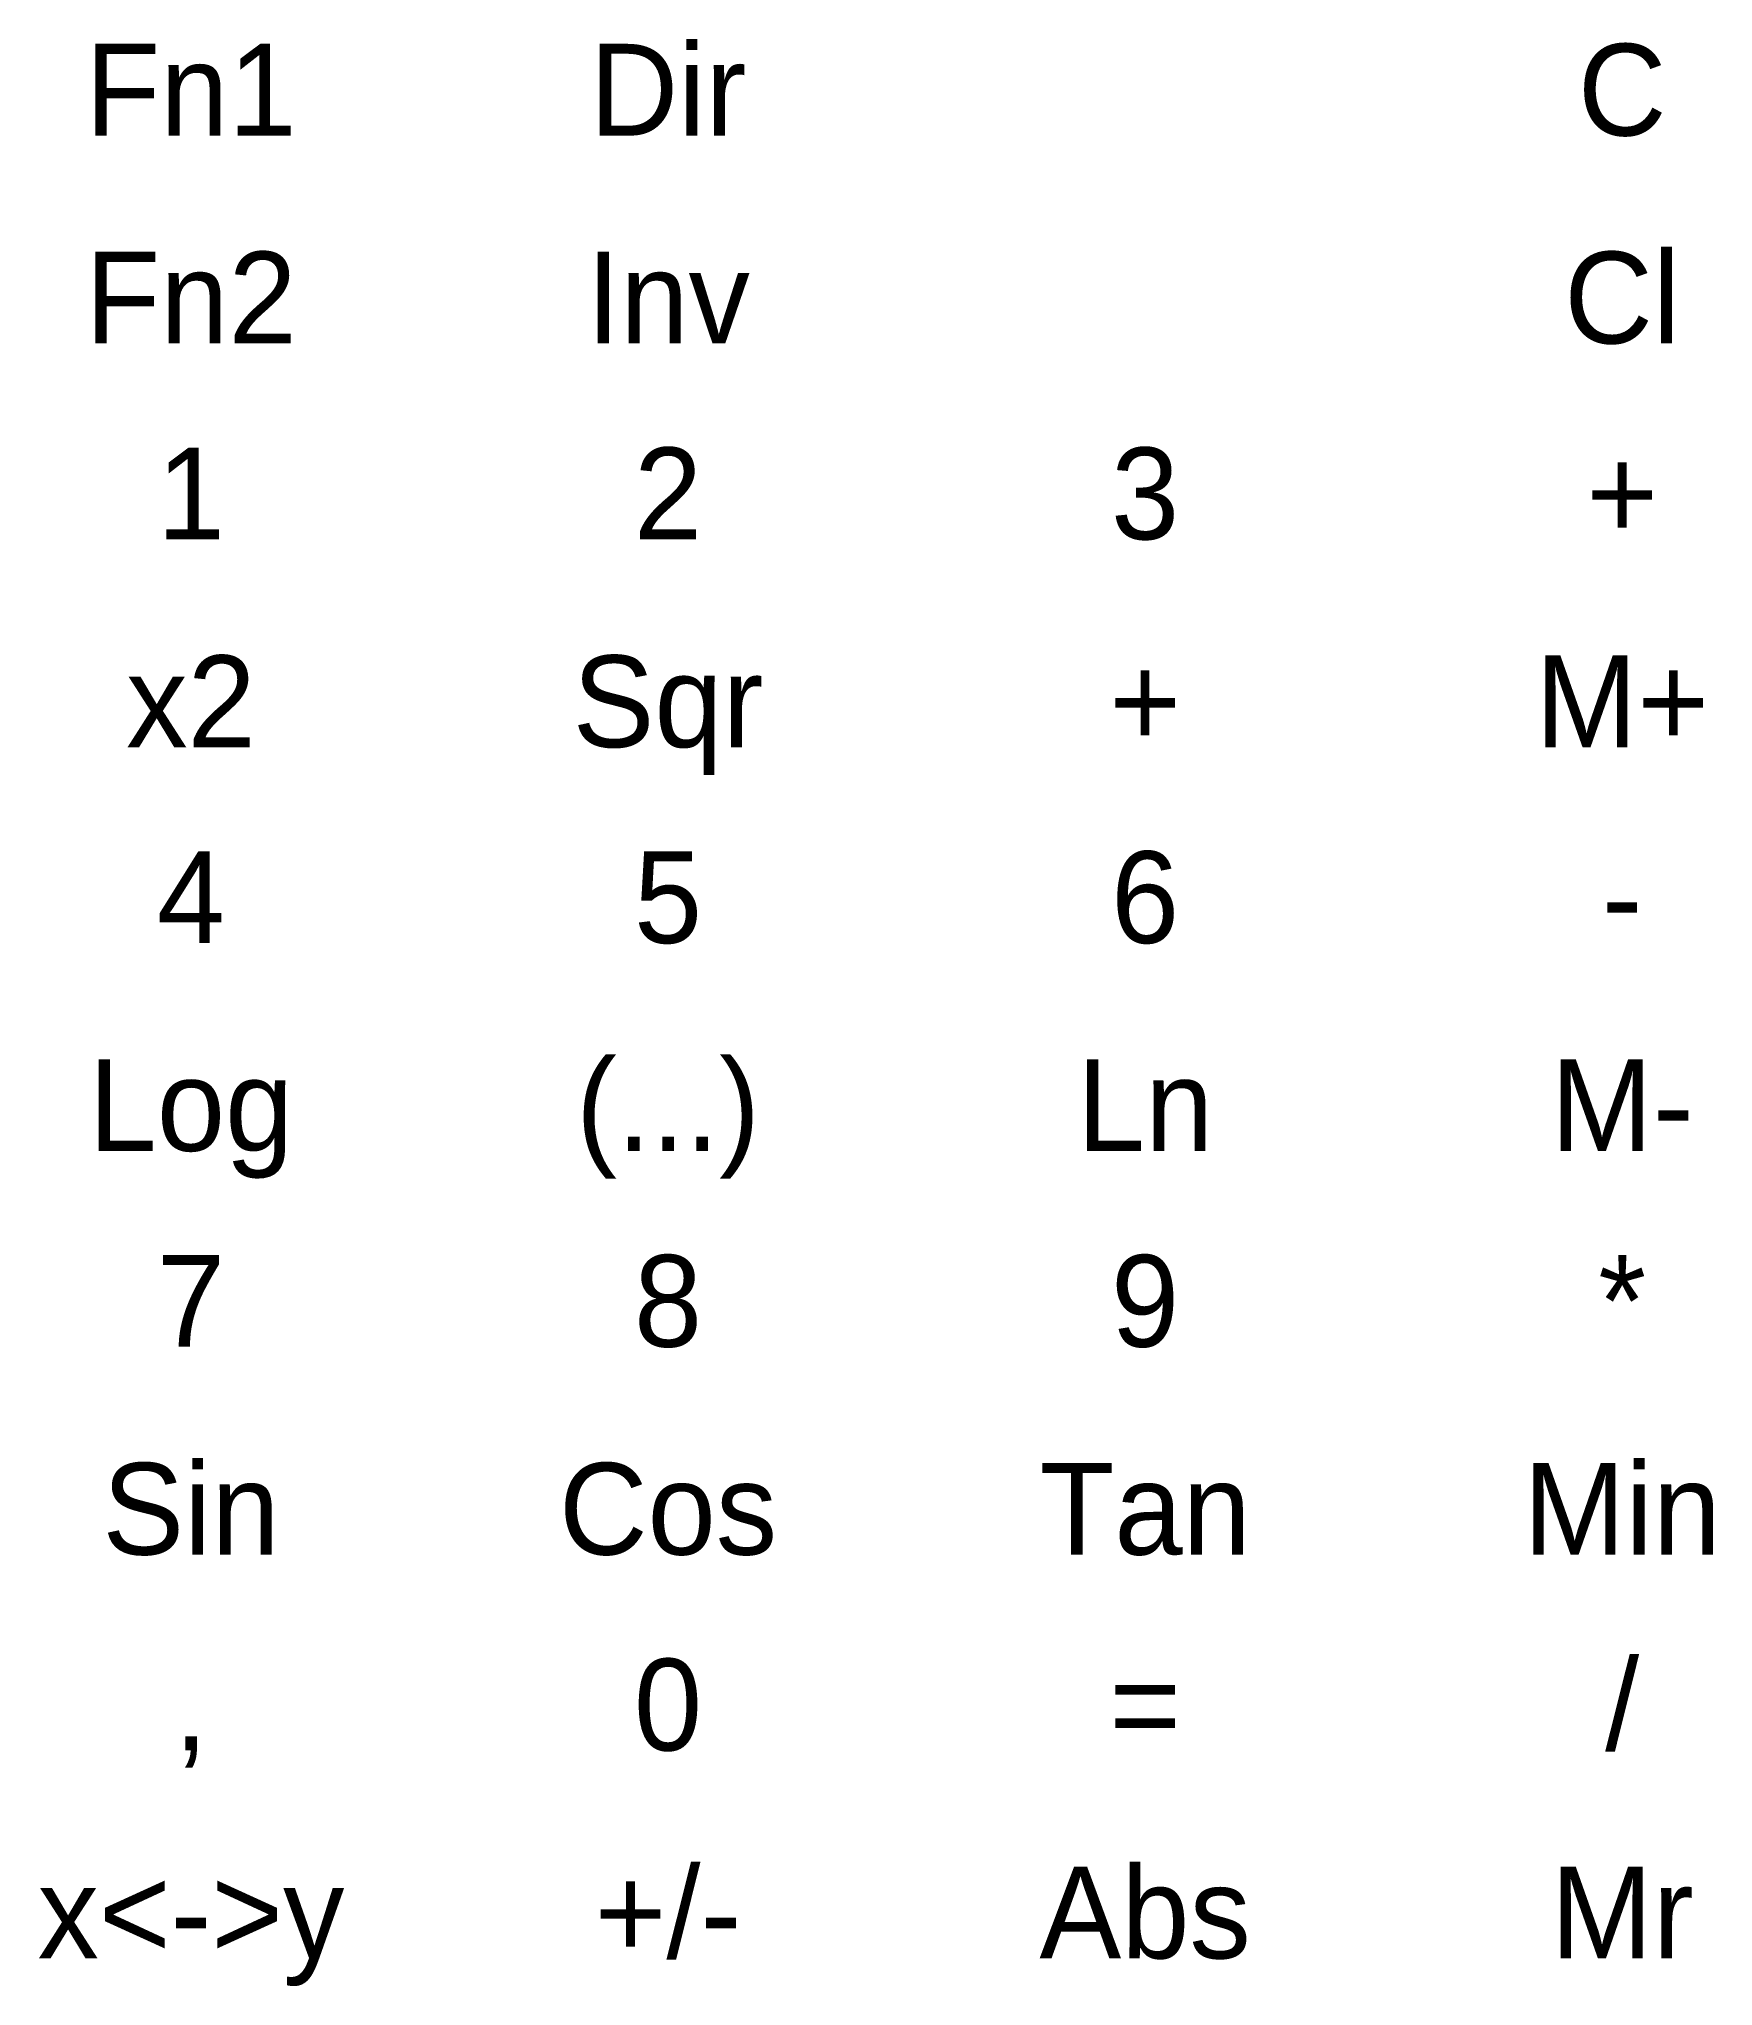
# Model space of a CAD drawing. Header units: millimetres. Extents: x 5.9 to 51.5, y 5.3 to 58.4.
import ezdxf
from ezdxf.enums import TextEntityAlignment as Align

# ---------------------------------------------------------------- set-up
doc = ezdxf.new("R2010")
doc.units = ezdxf.units.MM
doc.layers.add('Boton', color=142, linetype='Continuous')
doc.layers.get('0').off()

# ---------------------------------------------------------------- blocks, each defined once
blk = doc.blocks.new('NBoton')
for tag, p in [('FUN1', (5, 3, 2.01)), ('FUN2', (5, -2.664, 0.01))]:
    blk.add_attdef(tag, text='', height=2.5).set_placement(p, align=Align.MIDDLE_CENTER)

msp = doc.modelspace()

# ---------------------------------------------------------------- block references
at = {"layer": 'Boton'}
for p, values in [((18, 54, 10), {'FUN1': 'Dir', 'FUN2': 'Inv'}), ((5, 54, 10), {'FUN1': 'Fn1', 'FUN2': 'Fn2'}), ((44, 54, 10), {'FUN1': 'C', 'FUN2': 'Cl'}), ((5, 43, 10), {'FUN1': '1', 'FUN2': 'x2'}), ((18, 43, 10), {'FUN1': '2', 'FUN2': 'Sqr'}), ((31, 43, 10), {'FUN1': '3', 'FUN2': '+'}), ((44, 43, 10), {'FUN1': '+', 'FUN2': 'M+'}), ((5, 32, 10), {'FUN1': '4', 'FUN2': 'Log'}), ((18, 32, 10), {'FUN1': '5', 'FUN2': '(...)'}), ((31, 32, 10), {'FUN1': '6', 'FUN2': 'Ln'}), ((44, 32, 10), {'FUN1': '-', 'FUN2': 'M-'}), ((5, 21, 10), {'FUN1': '7', 'FUN2': 'Sin'}), ((18, 21, 10), {'FUN1': '8', 'FUN2': 'Cos'}), ((31, 21, 10), {'FUN1': '9', 'FUN2': 'Tan'}), ((44, 21, 10), {'FUN1': '*', 'FUN2': 'Min'}), ((44, 10, 10), {'FUN1': '/', 'FUN2': 'Mr'}), ((18, 10, 10), {'FUN1': '0', 'FUN2': '+/-'}), ((31, 10, 10), {'FUN1': '=', 'FUN2': 'Abs'}), ((5, 10, 10), {'FUN1': ',', 'FUN2': 'x<->y'})]:
    msp.add_blockref('NBoton', p, dxfattribs=at).add_auto_attribs(values)

doc.saveas('drawing.dxf')
